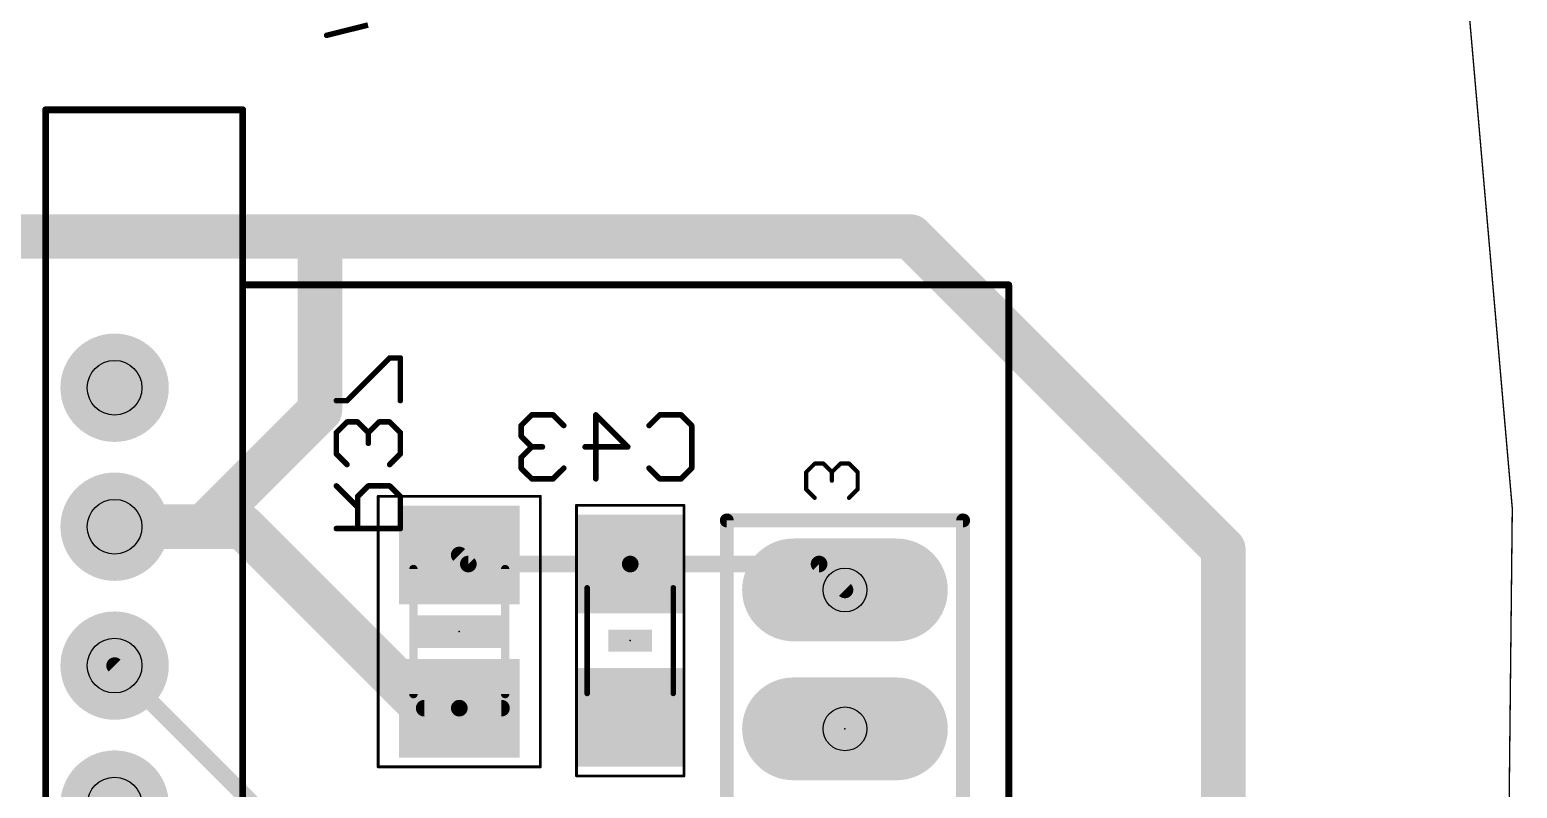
# Model space of a CAD drawing. Extents: x 4 to 288, y -28 to 191.
# Drawn here: x 216.95 to 244.13, y 99.77 to 113.64 of the extents above; entities that cross this region are included whole.
import ezdxf

# ---------------------------------------------------------------- set-up
doc = ezdxf.new("R2010")
doc.units = 0
doc.header["$MEASUREMENT"] = 0
doc.layers.get('0').update_dxf_attribs({"linetype": 'CONTINUOUS'})
for name, color, linetype in [('1', 22, 'CONTINUOUS'), ('16', 175, 'CONTINUOUS'), ('17', 82, 'CONTINUOUS'), ('20', 7, 'CONTINUOUS'), ('21', 2, 'CONTINUOUS'), ('23', 7, 'CONTINUOUS'), ('24', 7, 'CONTINUOUS'), ('26', 3, 'CONTINUOUS'), ('29', 253, 'CONTINUOUS'), ('30', 253, 'CONTINUOUS'), ('32', 253, 'CONTINUOUS'), ('36', 253, 'CONTINUOUS'), ('40', 175, 'CONTINUOUS'), ('44', 253, 'CONTINUOUS'), ('52', 253, 'CONTINUOUS')]:
    doc.layers.add(name, color=color, linetype=linetype)

# ---------------------------------------------------------------- blocks, each defined once
blk = doc.blocks.new('LONGP100')
at = {"const_width": 1}
blk.add_lwpolyline([(-0.5, 0), (0.5, 0)], dxfattribs=at)
at = {"const_width": 0.5}
for points in [[(-0.5, 0.25, 1), (-0.5, -0.25)], [(0.5, -0.25, 1), (0.5, 0.25)]]:
    blk.add_lwpolyline(points, format="xyb", dxfattribs=at)
blk = doc.blocks.new('RECT')
blk.add_solid([(-0.5, -0.5), (0.5, -0.5), (-0.5, 0.5), (0.5, 0.5)])
blk = doc.blocks.new('ROUNDP')
at = {"const_width": 0.5}
blk.add_lwpolyline([(0, -0.25, 1), (0, 0.25, 1), (0, -0.25)], format="xyb", dxfattribs=at)

msp = doc.modelspace()

# ---------------------------------------------------------------- linework, layer by layer
at = {"layer": '1', "const_width": 0.3048}
msp.add_lwpolyline([(225.2586, 95.25), (218.4972, 102.0115)], dxfattribs=at)
at = {"layer": '1', "const_width": 0.1524}
msp.add_lwpolyline([(218.551, 102.0654, 1), (218.4433, 101.9576)], format="xyb", dxfattribs=at)
at = {"layer": '16'}
for points, const_width in [([(212.725, 109.855), (222.25, 109.855)], 0.8128), ([(222.25, 109.855), (233.045, 109.855)], 0.8128), ([(222.25, 106.68), (222.25, 109.855)], 0.8128), ([(233.045, 109.855), (238.76, 104.14)], 0.8128), ([(220.1215, 104.5515), (222.25, 106.68)], 0.8128), ([(218.4972, 104.5515), (220.8373, 104.5515)], 0.8128), ([(218.4972, 104.5515), (220.1215, 104.5515)], 0.8128), ([(220.8373, 104.5515), (224.155, 101.2338)], 0.8128), ([(238.76, 92.71), (238.76, 104.14)], 0.8128), ([(224.7964, 104.0338), (224.9615, 103.8687)], 0.3048), ([(224.9615, 103.8687), (227.9206, 103.8687)], 0.3048), ([(231.3719, 103.8687), (227.9206, 103.8687)], 0.3048), ([(231.8449, 103.3958), (231.3719, 103.8687)], 0.3048), ([(224.7964, 101.2338), (224.155, 101.2338)], 0.3048), ([(224.7964, 101.2338), (225.5668, 101.2338)], 0.3048)]:
    msp.add_lwpolyline(points, dxfattribs=dict(at, const_width=const_width))
for points, const_width in [([(222.25, 110.0582, 1), (222.25, 109.6518)], 0.4064), ([(222.4532, 109.855, 1), (222.0468, 109.855)], 0.4064), ([(222.25, 109.6518, 1), (222.25, 110.0582)], 0.4064), ([(233.1887, 109.9987, 1), (232.9013, 109.7113)], 0.4064), ([(233.045, 109.6518, 1), (233.045, 110.0582)], 0.4064), ([(222.0468, 106.68, 1), (222.4532, 106.68)], 0.4064), ([(222.3937, 106.5363, 1), (222.1063, 106.8237)], 0.4064), ([(218.4972, 104.7547, 1), (218.4972, 104.3483)], 0.4064), ([(218.4972, 104.7547, 1), (218.4972, 104.3483)], 0.4064), ([(220.1215, 104.3483, 1), (220.1215, 104.7547)], 0.4064), ([(220.981, 104.6952, 1), (220.6936, 104.4078)], 0.4064), ([(220.8373, 104.3483, 1), (220.8373, 104.7547)], 0.4064), ([(219.9778, 104.6952, 1), (220.2652, 104.4078)], 0.4064), ([(238.9632, 104.14, 1), (238.5568, 104.14)], 0.4064), ([(238.6163, 103.9963, 1), (238.9037, 104.2837)], 0.4064), ([(224.8502, 104.0877, 1), (224.7425, 103.9799)], 0.1524), ([(224.9615, 103.9449, 1), (224.9615, 103.7925)], 0.1524), ([(224.9076, 103.8148, 1), (225.0153, 103.9226)], 0.1524), ([(227.9206, 103.9449, 1), (227.9206, 103.7925)], 0.1524), ([(227.9206, 103.7925, 1), (227.9206, 103.9449)], 0.1524), ([(231.4258, 103.9226, 1), (231.3181, 103.8148)], 0.1524), ([(231.3719, 103.7925, 1), (231.3719, 103.9449)], 0.1524), ([(231.791, 103.3419, 1), (231.8987, 103.4497)], 0.1524), ([(224.0113, 101.0901, 1), (224.2987, 101.3775)], 0.4064), ([(224.155, 101.31, 1), (224.155, 101.1576)], 0.1524), ([(224.7964, 101.31, 1), (224.7964, 101.1576)], 0.1524), ([(224.7964, 101.1576, 1), (224.7964, 101.31)], 0.1524), ([(225.5668, 101.1576, 1), (225.5668, 101.31)], 0.1524)]:
    msp.add_lwpolyline(points, format="xyb", dxfattribs=dict(at, const_width=const_width))
at = {"layer": '20', "const_width": 0.0254}
msp.add_lwpolyline([(71.1264, 186.0347, 2.9429), (202.1142, 186.0347)], format="xyb", dxfattribs=at)
at = {"layer": '21'}
for points, const_width in [([(217.2689, 112.1715, 1), (217.2054, 112.1715)], 0.0635), ([(217.2372, 112.2032, 1), (217.2372, 112.1397)], 0.0635), ([(220.8689, 112.1715, 1), (220.8054, 112.1715)], 0.0635), ([(220.8372, 112.1397, 1), (220.8372, 112.2032)], 0.0635), ([(220.8689, 108.9715, 1), (220.8054, 108.9715)], 0.0635), ([(220.8372, 109.0032, 1), (220.8372, 108.9397)], 0.0635), ([(234.8689, 108.9715, 1), (234.8054, 108.9715)], 0.0635), ([(234.8372, 108.9397, 1), (234.8372, 109.0032)], 0.0635), ([(220.8054, 108.9715, 1), (220.8689, 108.9715)], 0.0635), ([(231.1549, 105.5485, 1), (231.1168, 105.5485)], 0.0381), ([(231.1224, 105.562, 1), (231.1494, 105.5351)], 0.0381), ([(231.2927, 105.7244, 1), (231.2927, 105.6863)], 0.0381), ([(231.3061, 105.6918, 1), (231.2792, 105.7188)], 0.0381), ([(231.4629, 105.7188, 1), (231.436, 105.6918)], 0.0381), ([(231.4494, 105.6863, 1), (231.4494, 105.7244)], 0.0381), ([(231.6252, 105.5485, 1), (231.5871, 105.5485)], 0.0381), ([(231.5927, 105.562, 1), (231.6197, 105.5351)], 0.0381), ([(231.5927, 105.5351, 1), (231.6197, 105.562)], 0.0381), ([(231.763, 105.7244, 1), (231.763, 105.6863)], 0.0381), ([(231.7764, 105.6918, 1), (231.7495, 105.7188)], 0.0381), ([(231.9332, 105.7188, 1), (231.9063, 105.6918)], 0.0381), ([(231.9197, 105.6863, 1), (231.9197, 105.7244)], 0.0381), ([(232.0955, 105.5485, 1), (232.0574, 105.5485)], 0.0381), ([(232.063, 105.5351, 1), (232.09, 105.562)], 0.0381), ([(231.1494, 105.2485, 1), (231.1224, 105.2215)], 0.0381), ([(231.1168, 105.235, 1), (231.1549, 105.235)], 0.0381), ([(231.5871, 105.3918, 1), (231.6252, 105.3918)], 0.0381), ([(232.0574, 105.235, 1), (232.0955, 105.235)], 0.0381), ([(232.09, 105.2215, 1), (232.063, 105.2485)], 0.0381), ([(231.2792, 105.0648, 1), (231.3061, 105.0917)], 0.0381), ([(231.9063, 105.0917, 1), (231.9332, 105.0648)], 0.0381), ([(229.6859, 104.7293, 1), (229.6859, 104.6023)], 0.127), ([(229.7494, 104.6658, 1), (229.6224, 104.6658)], 0.127), ([(234.0674, 104.6658, 1), (233.9403, 104.6658)], 0.127), ([(234.0038, 104.6023, 1), (234.0038, 104.7293)], 0.127)]:
    msp.add_lwpolyline(points, format="xyb", dxfattribs=dict(at, const_width=const_width))
for points, const_width in [([(217.2372, 90.5715), (217.2372, 112.1715)], 0.127), ([(217.2372, 112.1715), (220.8372, 112.1715)], 0.127), ([(220.8372, 112.1715), (220.8372, 108.9715)], 0.127), ([(220.8372, 108.9715), (220.8372, 93.7715)], 0.127), ([(220.8372, 108.9715), (234.8372, 108.9715)], 0.127), ([(234.8372, 108.9715), (234.8372, 93.7715)], 0.127), ([(231.1359, 105.5485), (231.2927, 105.7053)], 0.0762), ([(231.1359, 105.235), (231.1359, 105.5485)], 0.0762), ([(231.2927, 105.7053), (231.4494, 105.7053)], 0.0762), ([(231.4494, 105.7053), (231.6062, 105.5485)], 0.0762), ([(231.6062, 105.5485), (231.763, 105.7053)], 0.0762), ([(231.6062, 105.5485), (231.6062, 105.3918)], 0.0762), ([(231.763, 105.7053), (231.9197, 105.7053)], 0.0762), ([(231.9197, 105.7053), (232.0765, 105.5485)], 0.0762), ([(232.0765, 105.5485), (232.0765, 105.235)], 0.0762), ([(231.2927, 105.0782), (231.1359, 105.235)], 0.0762), ([(232.0765, 105.235), (231.9197, 105.0782)], 0.0762), ([(234.0038, 104.6658), (229.6859, 104.6658)], 0.254), ([(229.6859, 97.0458), (229.6859, 104.6658)], 0.254), ([(234.0038, 97.0458), (234.0038, 104.6658)], 0.254)]:
    msp.add_lwpolyline(points, dxfattribs=dict(at, const_width=const_width))
at = {"layer": '23'}
msp.add_point((231.8449, 100.8558), dxfattribs=at)
at = {"layer": '24'}
for p in [(224.7964, 102.6338), (227.9206, 102.4687)]:
    msp.add_point(p, dxfattribs=at)
at = {"layer": '26', "const_width": 0.1016}
for points in [[(222.3723, 113.5337), (223.1288, 113.7223)], [(223.5238, 107.6356), (222.7442, 106.8561)], [(223.7187, 107.6356), (223.5238, 107.6356)], [(223.7187, 106.8561), (223.7187, 107.6356)], [(222.7442, 106.8561), (222.5493, 106.8561)], [(226.121, 106.5957), (225.9261, 106.4008)], [(226.5108, 106.5957), (226.121, 106.5957)], [(226.7057, 106.4008), (226.5108, 106.5957)], [(227.2904, 105.4263), (227.2904, 106.5957)], [(227.2904, 106.5957), (227.8751, 106.011)], [(228.2649, 106.4008), (228.4598, 106.5957)], [(228.4598, 106.5957), (228.8496, 106.5957)], [(228.8496, 106.5957), (229.0445, 106.4008)], [(222.7442, 106.4663), (222.5493, 106.2713)], [(222.5493, 106.2713), (222.5493, 105.8816)], [(222.9391, 106.4663), (222.7442, 106.4663)], [(223.134, 106.2713), (222.9391, 106.4663)], [(223.3289, 106.4663), (223.134, 106.2713)], [(223.134, 106.2713), (223.134, 106.0765)], [(223.5238, 106.4663), (223.3289, 106.4663)], [(223.7187, 106.2713), (223.5238, 106.4663)], [(223.7187, 105.8816), (223.7187, 106.2713)], [(225.9261, 106.4008), (225.9261, 106.2059)], [(229.0445, 106.4008), (229.0445, 105.6212)], [(225.9261, 106.2059), (226.121, 106.011)], [(226.121, 106.011), (225.9261, 105.8161)], [(226.121, 106.011), (226.3159, 106.011)], [(227.8751, 106.011), (227.0955, 106.011)], [(222.5493, 105.8816), (222.7442, 105.6867)], [(223.5238, 105.6867), (223.7187, 105.8816)], [(225.9261, 105.8161), (225.9261, 105.6212)], [(225.9261, 105.6212), (226.121, 105.4263)], [(226.5108, 105.4263), (226.7057, 105.6212)], [(228.4598, 105.4263), (228.2649, 105.6212)], [(229.0445, 105.6212), (228.8496, 105.4263)], [(222.9391, 104.9071), (222.5493, 105.2969)], [(223.134, 105.2969), (222.9391, 105.102)], [(223.5238, 105.2969), (223.134, 105.2969)], [(223.7187, 105.102), (223.5238, 105.2969)], [(226.121, 105.4263), (226.5108, 105.4263)], [(228.8496, 105.4263), (228.4598, 105.4263)], [(222.9391, 105.102), (222.9391, 104.5173)], [(223.7187, 104.5173), (223.7187, 105.102)], [(222.5493, 104.5173), (223.7187, 104.5173)]]:
    msp.add_lwpolyline(points, dxfattribs=at)
at = {"layer": '26', "const_width": 0.0508}
for points in [[(222.3662, 113.5583, 1), (222.3785, 113.509)], [(223.5238, 107.661, 1), (223.5238, 107.6102)], [(223.5418, 107.6177, 1), (223.5058, 107.6536)], [(223.7441, 107.6356, 1), (223.6933, 107.6356)], [(223.7187, 107.6102, 1), (223.7187, 107.661)], [(222.5493, 106.8815, 1), (222.5493, 106.8307)], [(222.7262, 106.874, 1), (222.7622, 106.8381)], [(222.7442, 106.8307, 1), (222.7442, 106.8815)], [(223.6933, 106.8561, 1), (223.7441, 106.8561)], [(226.121, 106.6211, 1), (226.121, 106.5703)], [(226.139, 106.5777, 1), (226.1031, 106.6136)], [(226.5288, 106.6136, 1), (226.4929, 106.5777)], [(226.5108, 106.5703, 1), (226.5108, 106.6211)], [(227.3158, 106.5957, 1), (227.265, 106.5957)], [(227.3084, 106.6136, 1), (227.2725, 106.5777)], [(228.4598, 106.6211, 1), (228.4598, 106.5703)], [(228.4778, 106.5777, 1), (228.4419, 106.6136)], [(228.8676, 106.6136, 1), (228.8317, 106.5777)], [(228.8496, 106.5703, 1), (228.8496, 106.6211)], [(222.5747, 106.2713, 1), (222.5239, 106.2713)], [(222.5314, 106.2893, 1), (222.5673, 106.2534)], [(222.7442, 106.4917, 1), (222.7442, 106.4408)], [(222.7622, 106.4483, 1), (222.7262, 106.4842)], [(222.9571, 106.4842, 1), (222.9211, 106.4483)], [(222.9391, 106.4408, 1), (222.9391, 106.4917)], [(223.1594, 106.2713, 1), (223.1086, 106.2713)], [(223.116, 106.2893, 1), (223.152, 106.2534)], [(223.116, 106.2534, 1), (223.152, 106.2893)], [(223.3289, 106.4917, 1), (223.3289, 106.4408)], [(223.3469, 106.4483, 1), (223.3109, 106.4842)], [(223.5418, 106.4842, 1), (223.5058, 106.4483)], [(223.5238, 106.4408, 1), (223.5238, 106.4917)], [(223.7441, 106.2713, 1), (223.6933, 106.2713)], [(223.7007, 106.2534, 1), (223.7367, 106.2893)], [(225.9515, 106.4008, 1), (225.9007, 106.4008)], [(225.9082, 106.4187, 1), (225.9441, 106.3828)], [(226.6878, 106.3828, 1), (226.7237, 106.4187)], [(228.247, 106.4187, 1), (228.2829, 106.3828)], [(229.0699, 106.4008, 1), (229.0191, 106.4008)], [(229.0266, 106.3828, 1), (229.0625, 106.4187)], [(223.1086, 106.0765, 1), (223.1594, 106.0765)], [(225.9007, 106.2059, 1), (225.9515, 106.2059)], [(225.9441, 106.2238, 1), (225.9082, 106.1879)], [(226.121, 106.0364, 1), (226.121, 105.9856)], [(226.139, 105.993, 1), (226.1031, 106.0289)], [(226.1031, 105.993, 1), (226.139, 106.0289)], [(226.3159, 105.9856, 1), (226.3159, 106.0364)], [(227.0955, 106.0364, 1), (227.0955, 105.9856)], [(227.8572, 105.993, 1), (227.8931, 106.0289)], [(227.8751, 105.9856, 1), (227.8751, 106.0364)], [(222.5239, 105.8816, 1), (222.5747, 105.8816)], [(222.5673, 105.8995, 1), (222.5314, 105.8636)], [(223.6933, 105.8816, 1), (223.7441, 105.8816)], [(223.7367, 105.8636, 1), (223.7007, 105.8995)], [(225.9515, 105.8161, 1), (225.9007, 105.8161)], [(225.9082, 105.834, 1), (225.9441, 105.7981)], [(222.7262, 105.6687, 1), (222.7622, 105.7046)], [(223.5058, 105.7046, 1), (223.5418, 105.6687)], [(225.9007, 105.6212, 1), (225.9515, 105.6212)], [(225.9441, 105.6391, 1), (225.9082, 105.6032)], [(226.7237, 105.6032, 1), (226.6878, 105.6391)], [(228.2829, 105.6391, 1), (228.247, 105.6032)], [(229.0191, 105.6212, 1), (229.0699, 105.6212)], [(229.0625, 105.6032, 1), (229.0266, 105.6391)], [(222.5673, 105.3148, 1), (222.5314, 105.2789)], [(223.134, 105.3223, 1), (223.134, 105.2715)], [(223.152, 105.2789, 1), (223.116, 105.3148)], [(223.5418, 105.3148, 1), (223.5058, 105.2789)], [(223.5238, 105.2715, 1), (223.5238, 105.3223)], [(226.121, 105.4517, 1), (226.121, 105.4009)], [(226.1031, 105.4083, 1), (226.139, 105.4442)], [(226.4929, 105.4442, 1), (226.5288, 105.4083)], [(226.5108, 105.4009, 1), (226.5108, 105.4517)], [(227.265, 105.4263, 1), (227.3158, 105.4263)], [(228.4598, 105.4517, 1), (228.4598, 105.4009)], [(228.4419, 105.4083, 1), (228.4778, 105.4442)], [(228.8317, 105.4442, 1), (228.8676, 105.4083)], [(228.8496, 105.4009, 1), (228.8496, 105.4517)], [(222.9645, 105.102, 1), (222.9137, 105.102)], [(222.9211, 105.1199, 1), (222.9571, 105.084)], [(222.9211, 104.8891, 1), (222.9571, 104.925)], [(223.7441, 105.102, 1), (223.6933, 105.102)], [(223.7007, 105.084, 1), (223.7367, 105.1199)], [(222.5493, 104.5427, 1), (222.5493, 104.4919)], [(222.9137, 104.5173, 1), (222.9645, 104.5173)], [(223.6933, 104.5173, 1), (223.7441, 104.5173)], [(223.7187, 104.4919, 1), (223.7187, 104.5427)]]:
    msp.add_lwpolyline(points, format="xyb", dxfattribs=at)
at = {"layer": '40', "const_width": 0.0508}
for points in [[(223.3134, 105.1068), (223.3134, 100.1608)], [(226.2794, 105.1068), (223.3134, 105.1068)], [(226.2794, 100.1608), (226.2794, 105.1068)], [(226.9376, 104.9417), (226.9376, 99.9957)], [(228.9036, 104.9417), (226.9376, 104.9417)], [(228.9036, 99.9957), (228.9036, 104.9417)], [(223.3134, 100.1608), (226.2794, 100.1608)], [(226.9376, 99.9957), (228.9036, 99.9957)]]:
    msp.add_lwpolyline(points, dxfattribs=at)
at = {"layer": '40', "const_width": 0.0254}
for points in [[(223.3261, 105.1068, 1), (223.3007, 105.1068)], [(223.3134, 105.1195, 1), (223.3134, 105.0941)], [(226.2921, 105.1068, 1), (226.2667, 105.1068)], [(226.2794, 105.0941, 1), (226.2794, 105.1195)], [(226.9503, 104.9417, 1), (226.9249, 104.9417)], [(226.9376, 104.9544, 1), (226.9376, 104.929)], [(228.9163, 104.9417, 1), (228.8909, 104.9417)], [(228.9036, 104.929, 1), (228.9036, 104.9544)], [(223.3134, 100.1735, 1), (223.3134, 100.1481)], [(223.3007, 100.1608, 1), (223.3261, 100.1608)], [(226.2667, 100.1608, 1), (226.2921, 100.1608)], [(226.2794, 100.1481, 1), (226.2794, 100.1735)], [(226.9376, 100.0084, 1), (226.9376, 99.983)], [(226.9249, 99.9957, 1), (226.9503, 99.9957)], [(228.8909, 99.9957, 1), (228.9163, 99.9957)], [(228.9036, 99.983, 1), (228.9036, 100.0084)]]:
    msp.add_lwpolyline(points, format="xyb", dxfattribs=at)
at = {"layer": '44'}
for centre, radius in [((218.4972, 107.0915), 0.5), ((218.4972, 104.5515), 0.5), ((231.8449, 103.3958), 0.4), ((218.4972, 102.0115), 0.5), ((231.8449, 100.8558), 0.4), ((218.4972, 99.4715), 0.5)]:
    msp.add_circle(centre, radius, dxfattribs=at)
at = {"layer": '52'}
for points, const_width in [([(223.9582, 101.4908), (223.9582, 103.7768)], 0.1524), ([(225.6346, 101.4908), (225.6346, 103.7768)], 0.1524), ([(227.1336, 103.4337), (227.1336, 101.5037)], 0.1016), ([(228.7075, 103.4337), (228.7075, 101.5037)], 0.1016)]:
    msp.add_lwpolyline(points, dxfattribs=dict(at, const_width=const_width))
for points, const_width in [([(223.9963, 103.7768, 1), (223.9201, 103.7768)], 0.0762), ([(225.6727, 103.7768, 1), (225.5965, 103.7768)], 0.0762), ([(227.159, 103.4337, 1), (227.1082, 103.4337)], 0.0508), ([(228.7329, 103.4337, 1), (228.6822, 103.4337)], 0.0508), ([(223.9201, 101.4908, 1), (223.9963, 101.4908)], 0.0762), ([(225.5965, 101.4908, 1), (225.6727, 101.4908)], 0.0762), ([(227.1082, 101.5037, 1), (227.159, 101.5037)], 0.0508), ([(228.6822, 101.5037, 1), (228.7329, 101.5037)], 0.0508)]:
    msp.add_lwpolyline(points, format="xyb", dxfattribs=dict(at, const_width=const_width))

# ---------------------------------------------------------------- block references
at = {"layer": '16', "xscale": 1.6, "rotation": 270}
for p, yscale in [((224.7964, 104.0338), 2), ((227.9206, 103.8687), 1.8), ((224.7964, 101.2338), 2), ((227.9206, 101.0687), 1.8)]:
    msp.add_blockref('RECT', p, dxfattribs=dict(at, yscale=yscale))
at = {"layer": '17'}
for name, p, xscale, yscale, rotation in [('ROUNDP', (218.4972, 107.0915), 1.778, 1.778, 270), ('ROUNDP', (218.4972, 107.0915), 1.778, 1.778, 270), ('ROUNDP', (218.4972, 104.5515), 1.778, 1.778, 270), ('ROUNDP', (218.4972, 104.5515), 1.778, 1.778, 270), ('LONGP100', (231.8449, 103.3958), 1.6764, 1.6764, 180), ('LONGP100', (231.8449, 103.3958), 1.6764, 1.6764, 180), ('ROUNDP', (218.4972, 102.0115), 1.778, 1.778, 270), ('ROUNDP', (218.4972, 102.0115), 1.778, 1.778, 270), ('LONGP100', (231.8449, 100.8558), 1.6764, 1.6764, 180), ('LONGP100', (231.8449, 100.8558), 1.6764, 1.6764, 180), ('ROUNDP', (218.4972, 99.4715), 1.778, 1.778, 270), ('ROUNDP', (218.4972, 99.4715), 1.778, 1.778, 270)]:
    msp.add_blockref(name, p, dxfattribs=dict(at, xscale=xscale, yscale=yscale, rotation=rotation))
at = {"layer": '29'}
for name, p, xscale, yscale, rotation in [('ROUNDP', (218.4972, 107.0915), 1.9812, 1.9812, 270), ('ROUNDP', (218.4972, 104.5515), 1.9812, 1.9812, 270), ('LONGP100', (231.8449, 103.3958), 1.8796, 1.8796, 180), ('ROUNDP', (218.4972, 102.0115), 1.9812, 1.9812, 270), ('LONGP100', (231.8449, 100.8558), 1.8796, 1.8796, 180), ('ROUNDP', (218.4972, 99.4715), 1.9812, 1.9812, 270)]:
    msp.add_blockref(name, p, dxfattribs=dict(at, xscale=xscale, yscale=yscale, rotation=rotation))
at = {"layer": '30'}
for name, p, xscale, yscale, rotation in [('ROUNDP', (218.4972, 107.0915), 1.9812, 1.9812, 270), ('ROUNDP', (218.4972, 104.5515), 1.9812, 1.9812, 270), ('RECT', (224.7964, 104.0338), 1.8032, 2.2032, 270), ('RECT', (227.9206, 103.8687), 1.8032, 2.0032, 270), ('LONGP100', (231.8449, 103.3958), 1.8796, 1.8796, 180), ('ROUNDP', (218.4972, 102.0115), 1.9812, 1.9812, 270), ('RECT', (224.7964, 101.2338), 1.8032, 2.2032, 270), ('RECT', (227.9206, 101.0687), 1.8032, 2.0032, 270), ('LONGP100', (231.8449, 100.8558), 1.8796, 1.8796, 180), ('ROUNDP', (218.4972, 99.4715), 1.9812, 1.9812, 270)]:
    msp.add_blockref(name, p, dxfattribs=dict(at, xscale=xscale, yscale=yscale, rotation=rotation))
at = {"layer": '32', "xscale": 1.6, "rotation": 270}
for p, yscale in [((224.7964, 104.0338), 2), ((227.9206, 103.8687), 1.8), ((224.7964, 101.2338), 2), ((227.9206, 101.0687), 1.8)]:
    msp.add_blockref('RECT', p, dxfattribs=dict(at, yscale=yscale))
at = {"layer": '36', "rotation": 270}
for p, xscale, yscale in [((224.7964, 102.6338), 0.6, 1.6002), ((227.9206, 102.4687), 0.3998, 0.8002)]:
    msp.add_blockref('RECT', p, dxfattribs=dict(at, xscale=xscale, yscale=yscale))
at = {"layer": '52', "rotation": 270}
for p, xscale, yscale in [((224.7964, 104.0435), 0.5842, 1.8288), ((227.9215, 103.7954), 0.7501, 1.7), ((224.7964, 101.2241), 0.5842, 1.8288), ((227.9197, 101.1419), 0.7501, 1.7)]:
    msp.add_blockref('RECT', p, dxfattribs=dict(at, xscale=xscale, yscale=yscale))

doc.saveas('drawing.dxf')
